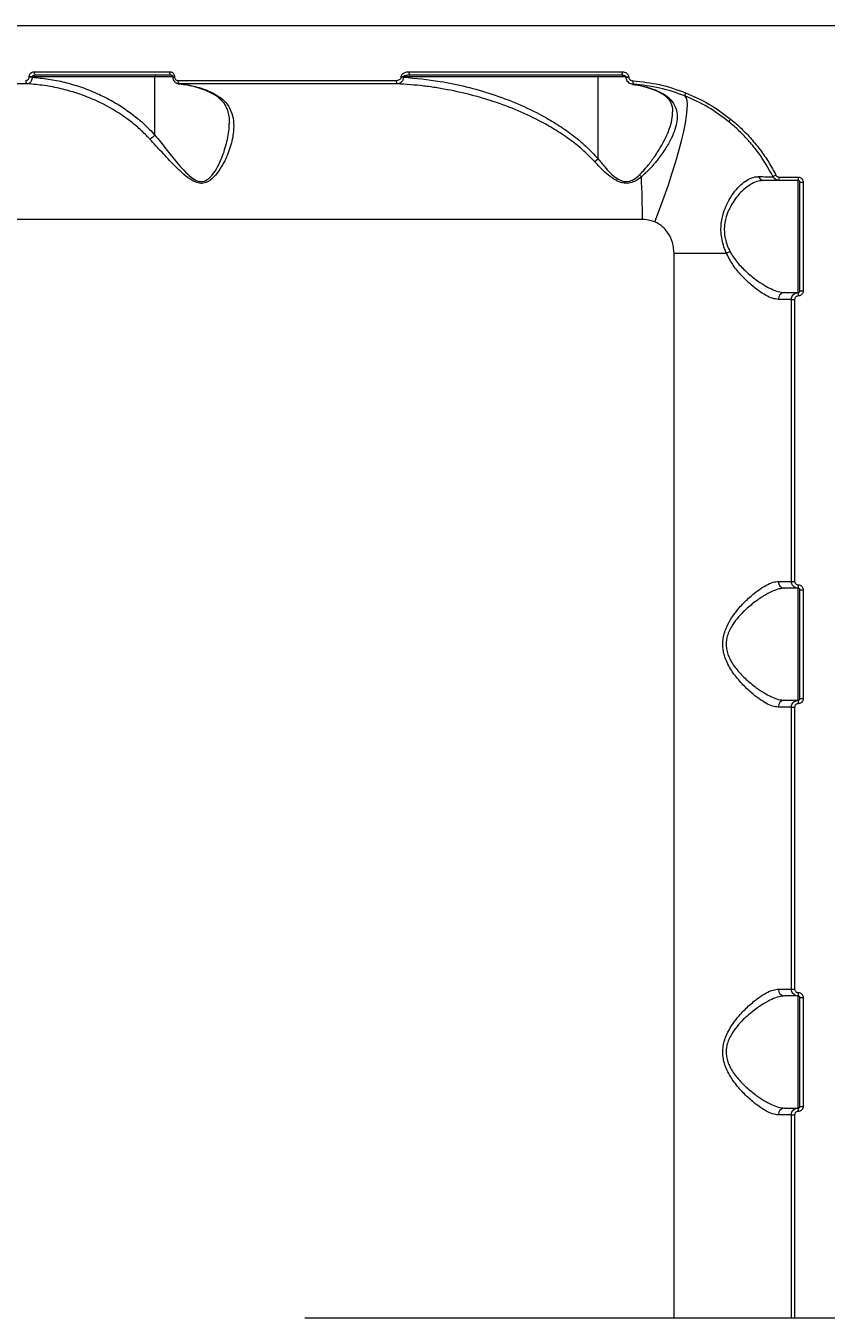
# Model space of a CAD drawing. Header units: millimetres. Extents: x -8422 to 28150, y -6982 to 5510.
# Drawn here: x 17107.1 to 17342.7, y -722.9 to -342.5 of the extents above; entities that cross this region are included whole.
import ezdxf

# ---------------------------------------------------------------- set-up
doc = ezdxf.new("R2010")
doc.units = ezdxf.units.MM
for name, color, linetype in [('DIKOM_ОБЪЕКТ', 7, 'Continuous'), ('DIKOM_РАЗМЕР_ЗОНА', 7, 'Continuous'), ('DIKOM_РАЗМЕР_ОБЪЕКТА', 7, 'Continuous')]:
    doc.layers.add(name, color=color, linetype=linetype)
doc.styles.add('style1', font='arial.ttf', dxfattribs={"width": 0.8})
doc.dimstyles.new('1-50', dxfattribs={"dimtxt": 300, "dimasz": 200, "dimexe": 100, "dimexo": 0, "dimgap": 100, "dimtad": 1, "dimdec": 0, "dimtxsty": 'style1', "dimcen": 0, "dimclrd": 7, "dimclre": 7, "dimadec": 1, "dimazin": 2, "dimtfac": 1, "dimtdec": 0, "dimtmove": 1, "dimatfit": 3, "dimfxl": 0, "dimlwd": 25, "dimlwe": 18, "dimarcsym": 0})

# ---------------------------------------------------------------- blocks, each defined once
blk = doc.blocks.new('*D15')
at = {"layer": 'Defpoints', "color": 0, "transparency": 16777216}
for p in [(19380.28, 3651.45), (27070.13, 3651.45), (15204.41, -3115.19)]:
    blk.add_point(p, dxfattribs=at)
at = {"layer": 'DIKOM_РАЗМЕР_ОБЪЕКТА', "color": 7, "lineweight": 18, "transparency": 16777216}
for p, q in [((19380.28, 3651.45), (27170.13, 3651.45)), ((15204.41, -3115.19), (27170.13, -3115.19))]:
    blk.add_line(p, q, dxfattribs=at)
at = {"layer": 'DIKOM_РАЗМЕР_ОБЪЕКТА', "color": 7, "lineweight": 25, "transparency": 16777216}
blk.add_line((27070.13, -2915.19), (27070.13, 3451.45), dxfattribs=at)
at = {"layer": 'DIKOM_РАЗМЕР_ОБЪЕКТА', "color": 7, "transparency": 16777216}
for points in [[(27036.8, 3451.45), (27103.47, 3451.45), (27070.13, 3651.45)], [(27036.8, -2915.19), (27103.47, -2915.19), (27070.13, -3115.19)]]:
    blk.add_solid(points, dxfattribs=at)
at = {"layer": 'DIKOM_РАЗМЕР_ОБЪЕКТА', "color": 0, "transparency": 16777216, "insert": (26816.96, -135.25), "char_height": 300, "attachment_point": 5, "rotation": 90, "style": 'style1'}
blk.add_mtext('6750', dxfattribs=at)
blk = doc.blocks.new('*D16')
at = {"layer": 'Defpoints', "color": 0, "transparency": 16777216}
for p in [(12490, 1387.95), (23986.61, 1004.03), (12490, -5796.5)]:
    blk.add_point(p, dxfattribs=at)
at = {"layer": 'DIKOM_РАЗМЕР_ОБЪЕКТА', "color": 7, "lineweight": 18, "transparency": 16777216}
for p, q in [((12490, 1387.95), (12490, -5896.5)), ((23986.61, 1004.03), (23986.61, -5896.5))]:
    blk.add_line(p, q, dxfattribs=at)
at = {"layer": 'DIKOM_РАЗМЕР_ОБЪЕКТА', "color": 7, "lineweight": 25, "transparency": 16777216}
blk.add_line((23786.61, -5796.5), (12690, -5796.5), dxfattribs=at)
at = {"layer": 'DIKOM_РАЗМЕР_ОБЪЕКТА', "color": 7, "transparency": 16777216}
for points in [[(12690, -5763.17), (12690, -5829.83), (12490, -5796.5)], [(23786.61, -5763.17), (23786.61, -5829.83), (23986.61, -5796.5)]]:
    blk.add_solid(points, dxfattribs=at)
at = {"layer": 'DIKOM_РАЗМЕР_ОБЪЕКТА', "color": 0, "transparency": 16777216, "insert": (18238.3, -5543.33), "char_height": 300, "attachment_point": 5, "style": 'style1'}
blk.add_mtext('11500', dxfattribs=at)
blk = doc.blocks.new('*D14')
at = {"layer": 'Defpoints', "color": 0, "transparency": 16777216}
for p in [(20684.73, 5148.63), (28049.7, 5148.63), (14575.76, -5055.5)]:
    blk.add_point(p, dxfattribs=at)
at = {"layer": 'DIKOM_РАЗМЕР_ЗОНА', "color": 7, "lineweight": 18, "transparency": 16777216}
for p, q in [((20684.73, 5148.63), (28149.7, 5148.63)), ((14575.76, -5055.5), (28149.7, -5055.5))]:
    blk.add_line(p, q, dxfattribs=at)
at = {"layer": 'DIKOM_РАЗМЕР_ЗОНА', "color": 7, "lineweight": 25, "transparency": 16777216}
blk.add_line((28049.7, -4855.5), (28049.7, 4948.63), dxfattribs=at)
at = {"layer": 'DIKOM_РАЗМЕР_ЗОНА', "color": 7, "transparency": 16777216}
for points in [[(28016.36, 4948.63), (28083.03, 4948.63), (28049.7, 5148.63)], [(28016.36, -4855.5), (28083.03, -4855.5), (28049.7, -5055.5)]]:
    blk.add_solid(points, dxfattribs=at)
at = {"layer": 'DIKOM_РАЗМЕР_ЗОНА', "color": 0, "transparency": 16777216, "insert": (27796.52, -63.59), "char_height": 300, "attachment_point": 5, "rotation": 90, "style": 'style1'}
blk.add_mtext('10200', dxfattribs=at)
blk = doc.blocks.new('*D13')
at = {"layer": 'Defpoints', "color": 0, "transparency": 16777216}
for p in [(10490, 1785.06), (25983.09, 460.53), (10490, -6882.5)]:
    blk.add_point(p, dxfattribs=at)
at = {"layer": 'DIKOM_РАЗМЕР_ЗОНА', "color": 7, "lineweight": 18, "transparency": 16777216}
for p, q in [((10490, 1785.06), (10490, -6982.5)), ((25983.09, 460.53), (25983.09, -6982.5))]:
    blk.add_line(p, q, dxfattribs=at)
at = {"layer": 'DIKOM_РАЗМЕР_ЗОНА', "color": 7, "lineweight": 25, "transparency": 16777216}
blk.add_line((25783.09, -6882.5), (10690, -6882.5), dxfattribs=at)
at = {"layer": 'DIKOM_РАЗМЕР_ЗОНА', "color": 7, "transparency": 16777216}
for points in [[(10690, -6849.17), (10690, -6915.83), (10490, -6882.5)], [(25783.09, -6849.17), (25783.09, -6915.83), (25983.09, -6882.5)]]:
    blk.add_solid(points, dxfattribs=at)
at = {"layer": 'DIKOM_РАЗМЕР_ЗОНА', "color": 0, "transparency": 16777216, "insert": (18236.55, -6629.33), "char_height": 300, "attachment_point": 5, "style": 'style1'}
blk.add_mtext('15500', dxfattribs=at)

msp = doc.modelspace()

# ---------------------------------------------------------------- linework, layer by layer
at = {"layer": 'DIKOM_ОБЪЕКТ', "color": 7, "linetype": 'Continuous', "lineweight": 15}
for p, q in [((17349.42, -342.55), (16930.42, -342.55)), ((17109.54, -356.05), (17149.4, -356.05)), ((17149.88, -357.05), (17110.11, -357.05)), ((17219.91, -356.05), (17282.58, -356.05)), ((17282.74, -357.05), (17220.22, -357.05)), ((17107.59, -359.6), (17041.76, -359.6)), ((17108.02, -357.65), (17108.02, -357.55)), ((17108.92, -357.55), (17108.02, -357.55)), ((17108.92, -357.65), (17108.02, -357.65)), ((17108.92, -357.55), (17108.92, -357.65)), ((17145.07, -357.55), (17108.92, -357.55)), ((17145.07, -374.71), (17145.07, -357.55)), ((17150.28, -357.55), (17145.07, -357.55)), ((17150.29, -357.55), (17150.29, -357.58)), ((17150.29, -357.55), (17150.82, -357.55)), ((17150.29, -357.58), (17150.82, -357.58)), ((17150.82, -357.55), (17150.82, -357.58)), ((17151.79, -358.61), (17216.11, -358.61)), ((17216.41, -359.6), (17152.23, -359.6)), ((17217.57, -357.67), (17217.57, -357.55)), ((17218.22, -357.55), (17217.57, -357.55)), ((17218.22, -357.67), (17217.57, -357.67)), ((17218.22, -357.55), (17218.22, -357.67)), ((17275.51, -357.55), (17218.22, -357.55)), ((17275.51, -381.66), (17275.51, -357.55)), ((17283.69, -357.55), (17275.51, -357.55)), ((17283.68, -357.55), (17283.68, -357.64)), ((17283.68, -357.55), (17284.52, -357.55)), ((17283.68, -357.64), (17284.52, -357.64)), ((17284.52, -357.55), (17284.52, -357.64)), ((17285.73, -359.79), (17286.38, -359.88)), ((17292.27, -361.44), (17292.24, -361.43)), ((17328.76, -387.05), (17334.38, -387.05)), ((17334.42, -388.05), (17328.81, -388.05)), ((17334.42, -421.05), (17334.42, -388.05)), ((17334.92, -388.55), (17335.89, -388.55)), ((17334.92, -420.55), (17334.92, -388.55)), ((17335.89, -388.55), (17335.89, -420.55)), ((17288.58, -399.5), (16968.42, -399.5)), ((17313.33, -409.55), (17297.92, -409.55)), ((17297.92, -722.87), (17297.92, -409.55)), ((17330.37, -421.05), (17334.42, -421.05)), ((17334.92, -420.55), (17335.89, -420.55)), ((17332.42, -423.05), (17328.57, -423.05)), ((17332.42, -423.05), (17333.38, -423.05)), ((17332.42, -506.05), (17332.42, -423.05)), ((17333.38, -423.05), (17333.38, -506.05)), ((17328.57, -506.05), (17332.42, -506.05)), ((17334.42, -508.05), (17330.37, -508.05)), ((17332.42, -506.05), (17333.38, -506.05)), ((17334.42, -541.05), (17334.42, -508.05)), ((17334.92, -508.55), (17335.89, -508.55)), ((17334.92, -540.55), (17334.92, -508.55)), ((17335.89, -508.55), (17335.89, -540.55)), ((17332.42, -543.05), (17328.57, -543.05)), ((17330.37, -541.05), (17334.42, -541.05)), ((17332.42, -543.05), (17333.38, -543.05)), ((17332.42, -626.05), (17332.42, -543.05)), ((17333.38, -543.05), (17333.38, -626.05)), ((17334.92, -540.55), (17335.89, -540.55)), ((17328.57, -626.05), (17332.42, -626.05)), ((17332.42, -626.05), (17333.38, -626.05)), ((17334.42, -628.05), (17330.37, -628.05)), ((17334.42, -661.05), (17334.42, -628.05)), ((17334.92, -628.55), (17335.89, -628.55)), ((17334.92, -660.55), (17334.92, -628.55)), ((17335.89, -628.55), (17335.89, -660.55)), ((17330.37, -661.05), (17334.42, -661.05)), ((17334.92, -660.55), (17335.89, -660.55)), ((17332.42, -663.05), (17328.57, -663.05)), ((17332.42, -663.05), (17333.38, -663.05)), ((17332.42, -722.87), (17332.42, -663.05)), ((17333.38, -663.05), (17333.38, -722.87)), ((17350.13, -722.87), (17189.2, -722.87))]:
    msp.add_line(p, q, dxfattribs=at)
at = {"layer": 'DIKOM_ОБЪЕКТ', "color": 7, "linetype": 'Continuous', "lineweight": 15, "flags": 128}
for points in [[(17110.11, -357.05), (17110, -357.03), (17109.89, -356.97), (17109.79, -356.88), (17109.71, -356.75), (17109.63, -356.6), (17109.58, -356.43), (17109.55, -356.24), (17109.54, -356.05)], [(17145.23, -357.05), (17145.2, -357.06), (17145.17, -357.08), (17145.14, -357.13), (17145.12, -357.19), (17145.1, -357.27), (17145.08, -357.36), (17145.07, -357.45), (17145.07, -357.55)], [(17149.88, -357.05), (17149.79, -357.03), (17149.7, -356.97), (17149.61, -356.88), (17149.54, -356.75), (17149.48, -356.6), (17149.44, -356.43), (17149.41, -356.24), (17149.4, -356.05)], [(17220.22, -357.05), (17220.16, -357.03), (17220.1, -356.97), (17220.05, -356.88), (17220, -356.75), (17219.96, -356.6), (17219.93, -356.43), (17219.92, -356.24), (17219.91, -356.05)], [(17275.67, -357.05), (17275.64, -357.06), (17275.61, -357.08), (17275.58, -357.13), (17275.55, -357.19), (17275.53, -357.27), (17275.52, -357.36), (17275.51, -357.45), (17275.51, -357.55)], [(17292.22, -400.26), (17293.62, -396.56), (17294.96, -392.91), (17296.2, -389.32), (17297.35, -385.84), (17298.38, -382.51), (17299.3, -379.35), (17300.08, -376.4), (17300.73, -373.68), (17301.23, -371.22), (17301.58, -369.06), (17301.78, -367.2), (17301.83, -365.66), (17301.72, -364.47), (17301.45, -363.63), (17301.04, -363.15)], [(17292.6, -361.5), (17292.35, -361.47), (17292.27, -361.44)]]:
    msp.add_lwpolyline(points, dxfattribs=at)
at = {"layer": 'DIKOM_ОБЪЕКТ', "color": 7, "linetype": 'Continuous', "lineweight": 15}
for centre, radius, start, end in [((17284.24, -356.29), 1.69, 171.6804, 206.6568), ((17107.97, -358.76), 0.928, 170.7074, 245.9072), ((17152.75, -358.78), 0.971, 169.6133, 237.8278), ((17217.26, -358.81), 1.16, 169.9813, 223.1179), ((17287.75, -359.07), 1.97, 169.7873, 199.1434), ((17303.41, -363.31), 2.38, 152.9018, 176.2331), ((17317.13, -372.4), 3.55, 137.1882, 152.5469), ((17269.53, -375.53), 8.56, 305.3962, 314.2809), ((17292.71, -382.82), 6.12, 215.6786, 223.2464), ((17052.31, -399.38), 236.27, 359.9705, 2.9978), ((17324.38, -386.29), 1.76, 201.1362, 268.1673), ((17332.02, -395.21), 9.65, 115.5011, 121.1577), ((17333.66, -387.29), 4.91, 177.1028, 188.8203), ((17340.97, -387.29), 6.59, 177.841, 186.5553), ((17317.28, -415.91), 7.49, 112.8415, 121.8565), ((17330.47, -422.96), 1.91, 93.0445, 182.7524), ((17340.96, -421.8), 6.58, 173.4428, 182.1604), ((17330.47, -506.14), 1.91, 177.2478, 266.9519), ((17340.97, -507.29), 6.59, 177.841, 186.5553), ((17330.47, -542.95), 1.91, 93.043, 182.7539), ((17340.96, -541.8), 6.58, 173.4428, 182.1604), ((17330.47, -626.14), 1.91, 177.2478, 266.9519), ((17340.97, -627.29), 6.59, 177.841, 186.5553), ((17330.47, -662.95), 1.91, 93.043, 182.7539), ((17340.96, -661.8), 6.58, 173.4428, 182.1604)]:
    msp.add_arc(centre, radius, start, end, dxfattribs=at)
for points, knots in [([(17108.02, -357.55), (17108.02, -357.48), (17108.03, -357.23), (17108.16, -356.84), (17108.48, -356.43), (17108.95, -356.11), (17109.33, -356.07), (17109.54, -356.05)], [0, 0, 0, 0, 0.079618, 0.27572, 0.470754, 0.710512, 1, 1, 1, 1]), ([(17110.11, -357.05), (17109.95, -357.05), (17109.66, -357.07), (17109.3, -357.17), (17109.08, -357.28), (17108.97, -357.39), (17108.92, -357.47), (17108.92, -357.52), (17108.92, -357.55)], [0, 0, 0, 0, 0.350886, 0.618195, 0.8029, 0.879341, 0.949239, 1, 1, 1, 1]), ([(17149.4, -356.05), (17149.54, -356.06), (17149.82, -356.08), (17150.23, -356.3), (17150.55, -356.64), (17150.77, -357.07), (17150.8, -357.39), (17150.82, -357.55)], [0, 0, 0, 0, 0.189039, 0.404499, 0.606851, 0.803374, 1, 1, 1, 1]), ([(17149.91, -357.06), (17149.96, -357.07), (17150.04, -357.07), (17150.17, -357.18), (17150.25, -357.31), (17150.29, -357.44), (17150.3, -357.56), (17150.29, -357.63), (17150.28, -357.66)], [0, 0, 0, 0, 0.305253, 0.53921, 0.695706, 0.815737, 0.921609, 1, 1, 1, 1]), ([(17217.57, -357.55), (17217.58, -357.45), (17217.6, -357.23), (17217.79, -356.88), (17218.14, -356.53), (17218.82, -356.17), (17219.45, -356.05), (17219.86, -356.05), (17219.91, -356.05)], [0, 0, 0, 0, 0.093381, 0.208712, 0.372059, 0.579315, 0.953636, 1, 1, 1, 1]), ([(17220.22, -357.05), (17219.87, -357.06), (17219.35, -357.07), (17218.74, -357.2), (17218.43, -357.31), (17218.28, -357.41), (17218.22, -357.49), (17218.22, -357.53), (17218.22, -357.55)], [0, 0, 0, 0, 0.495822, 0.719778, 0.870296, 0.951026, 0.975931, 1, 1, 1, 1]), ([(17282.57, -357.06), (17282.66, -357.05), (17282.93, -357.04), (17283.3, -357.13), (17283.56, -357.32), (17283.66, -357.45), (17283.68, -357.53), (17283.68, -357.57), (17283.67, -357.6), (17283.66, -357.61)], [0, 0, 0, 0, 0.199526, 0.595032, 0.8023, 0.904599, 0.944445, 0.974912, 1, 1, 1, 1]), ([(17282.58, -356.05), (17282.83, -356.07), (17283.3, -356.11), (17283.9, -356.41), (17284.29, -356.79), (17284.49, -357.18), (17284.51, -357.44), (17284.52, -357.55)], [0, 0, 0, 0, 0.279171, 0.529411, 0.721604, 0.87941, 1, 1, 1, 1]), ([(17107.05, -358.61), (17107.19, -358.59), (17107.44, -358.56), (17107.73, -358.36), (17107.92, -358.1), (17108.01, -357.85), (17108.01, -357.7), (17108.02, -357.65)], [0, 0, 0, 0, 0.302562, 0.5347, 0.725518, 0.917096, 1, 1, 1, 1]), ([(17108.92, -357.65), (17108.91, -357.74), (17108.89, -358.05), (17108.77, -358.54), (17108.5, -359.07), (17108.13, -359.45), (17107.8, -359.59), (17107.62, -359.6), (17107.59, -359.6)], [0, 0, 0, 0, 0.089174, 0.29367, 0.489623, 0.716366, 0.954618, 1, 1, 1, 1]), ([(17143.57, -375.89), (17143.34, -375.65), (17142.2, -374.42), (17140.01, -372.36), (17135.78, -368.99), (17131.26, -366.24), (17126.23, -363.88), (17122.07, -362.31), (17117.36, -360.99), (17112.53, -360.03), (17109.23, -359.75), (17107.59, -359.6)], [0, 0, 0, 0, 0.024292, 0.122247, 0.220215, 0.421514, 0.511886, 0.632236, 0.75259, 0.876299, 1, 1, 1, 1]), ([(17108.92, -357.65), (17110.51, -357.81), (17113.69, -358.12), (17118.44, -359.09), (17123.15, -360.46), (17127.39, -362.1), (17131.31, -363.99), (17134.9, -366.06), (17138.51, -368.57), (17141.95, -371.42), (17144.03, -373.61), (17145.07, -374.71)], [0, 0, 0, 0, 0.118325, 0.236655, 0.358145, 0.479628, 0.57126, 0.676831, 0.782388, 0.891208, 1, 1, 1, 1]), ([(17150.31, -357.58), (17150.3, -357.62), (17150.28, -357.91), (17150.44, -358.44), (17150.86, -359.07), (17151.49, -359.48), (17152, -359.65), (17152.26, -359.6), (17152.26, -359.6)], [0, 0, 0, 0, 0.041939, 0.271789, 0.507266, 0.748523, 0.994414, 1, 1, 1, 1]), ([(17150.82, -357.58), (17150.83, -357.69), (17150.85, -357.91), (17151, -358.2), (17151.22, -358.43), (17151.5, -358.58), (17151.7, -358.6), (17151.79, -358.61)], [0, 0, 0, 0, 0.195124, 0.390111, 0.593208, 0.811102, 1, 1, 1, 1]), ([(17152.11, -359.61), (17152.19, -359.62), (17153.23, -359.66), (17155.21, -360.03), (17158.02, -360.77), (17160.18, -361.55), (17161.38, -362.17), (17161.68, -362.33)], [0, 0, 0, 0, 0.025569, 0.317708, 0.609853, 0.901185, 1, 1, 1, 1]), ([(17152.23, -359.6), (17153.81, -359.82), (17156.93, -360.25), (17160.24, -361.44), (17161.95, -362.24), (17162.22, -362.36)], [0, 0, 0, 0, 0.466535, 0.91501, 1, 1, 1, 1]), ([(17216.11, -358.61), (17216.38, -358.58), (17216.77, -358.55), (17217.22, -358.31), (17217.44, -358.09), (17217.55, -357.87), (17217.56, -357.73), (17217.57, -357.67)], [0, 0, 0, 0, 0.429922, 0.625799, 0.78812, 0.905275, 1, 1, 1, 1]), ([(17218.22, -357.67), (17218.21, -357.79), (17218.19, -358.07), (17218.04, -358.5), (17217.77, -358.94), (17217.32, -359.36), (17216.84, -359.57), (17216.51, -359.6), (17216.41, -359.6)], [0, 0, 0, 0, 0.113724, 0.249331, 0.422726, 0.613496, 0.884811, 1, 1, 1, 1]), ([(17274.49, -382.51), (17273.31, -381.31), (17270.96, -378.9), (17266.95, -375.79), (17262.71, -372.96), (17257.43, -370), (17251.12, -367.08), (17243.69, -364.39), (17236.04, -362.27), (17229.49, -360.98), (17222.94, -360.04), (17219.01, -359.78), (17216.41, -359.6)], [0, 0, 0, 0, 0.077601, 0.155262, 0.23547, 0.315694, 0.438516, 0.561375, 0.687283, 0.813201, 0.876764, 1, 1, 1, 1]), ([(17218.22, -357.67), (17221.82, -357.99), (17228.03, -358.55), (17236.72, -360.38), (17244.37, -362.56), (17251.91, -365.38), (17258.32, -368.47), (17263.59, -371.56), (17267.82, -374.49), (17271.88, -377.78), (17274.3, -380.37), (17275.51, -381.66)], [0, 0, 0, 0, 0.172162, 0.296944, 0.421719, 0.549575, 0.677393, 0.756949, 0.836485, 0.918273, 1, 1, 1, 1]), ([(17283.7, -357.64), (17283.7, -357.81), (17283.72, -358.2), (17284, -358.74), (17284.47, -359.23), (17285.12, -359.58), (17285.66, -359.72), (17285.95, -359.72), (17285.97, -359.72)], [0, 0, 0, 0, 0.151135, 0.333497, 0.523244, 0.739653, 0.984749, 1, 1, 1, 1]), ([(17284.52, -357.64), (17284.52, -357.7), (17284.54, -357.87), (17284.66, -358.13), (17284.92, -358.42), (17285.32, -358.65), (17285.65, -358.69), (17285.82, -358.72)], [0, 0, 0, 0, 0.101087, 0.261394, 0.460633, 0.726508, 1, 1, 1, 1]), ([(17285.82, -358.72), (17288.43, -359), (17293.71, -359.55), (17298.75, -361.33), (17301.29, -362.23)], [0, 0, 0, 0, 0.493865, 1, 1, 1, 1]), ([(17301.04, -363.15), (17298.61, -362.29), (17293.68, -360.55), (17288.51, -359.99), (17285.89, -359.71)], [0, 0, 0, 0, 0.493822, 1, 1, 1, 1]), ([(17285.89, -359.71), (17287.02, -359.9), (17289.29, -360.27), (17291.49, -361.09), (17292.6, -361.5)], [0, 0, 0, 0, 0.497401, 1, 1, 1, 1]), ([(17286.38, -359.88), (17286.67, -359.91), (17287.88, -360.06), (17289.86, -360.58), (17291.51, -361.22), (17292.25, -361.51)], [0, 0, 0, 0, 0.143846, 0.612571, 1, 1, 1, 1]), ([(17162.22, -362.36), (17163.29, -362.98), (17165.01, -363.98), (17166.57, -365.85), (17167.65, -367.87), (17168.28, -370.46), (17168.27, -373.99), (17167.38, -378.16), (17165.76, -382.16), (17163.84, -385.38), (17162.18, -387.4), (17160.46, -388.59), (17158.92, -389), (17157.19, -388.74), (17155.17, -387.63), (17152.98, -385.81), (17150.24, -383.12), (17147.1, -379.74), (17144.75, -377.18), (17143.57, -375.89)], [0, 0, 0, 0, 0.074258, 0.120506, 0.167816, 0.23758, 0.309445, 0.40567, 0.504707, 0.560249, 0.616856, 0.648478, 0.675387, 0.702459, 0.738686, 0.78711, 0.836819, 0.917654, 1, 1, 1, 1]), ([(17161.67, -362.31), (17161.73, -362.33), (17162.3, -362.58), (17163.19, -363.17), (17164.33, -364.08), (17165.27, -365.15), (17166.01, -366.38), (17166.58, -367.87), (17166.92, -369.47), (17166.95, -370.63), (17166.96, -371.17)], [0, 0, 0, 0, 0.014884, 0.134957, 0.262619, 0.397769, 0.541984, 0.695535, 0.860377, 1, 1, 1, 1]), ([(17162.22, -362.36), (17162.2, -362.37), (17162.04, -362.39), (17161.84, -362.4), (17161.72, -362.31), (17161.7, -362.29)], [0, 0, 0, 0, 0.105219, 0.892943, 1, 1, 1, 1]), ([(17292.6, -361.5), (17293.28, -361.81), (17294.66, -362.44), (17296.28, -363.64), (17297.54, -365.02), (17298.4, -366.63), (17298.83, -368.48), (17298.79, -370.63), (17298.23, -373.04), (17297.07, -375.82), (17295.31, -378.87), (17293.13, -381.88), (17290.8, -384.67), (17289.11, -386.23), (17288.25, -387.02)], [0, 0, 0, 0, 0.066724, 0.135248, 0.204908, 0.276175, 0.35473, 0.435008, 0.525814, 0.618568, 0.724744, 0.833263, 0.916026, 1, 1, 1, 1]), ([(17292.24, -361.45), (17292.45, -361.54), (17293.19, -361.82), (17294.22, -362.41), (17295.33, -363.19), (17296.18, -364.05), (17296.85, -365.01), (17297.27, -366.11), (17297.48, -367.05), (17297.44, -367.7), (17297.43, -367.85)], [0, 0, 0, 0, 0.054583, 0.186533, 0.322604, 0.461288, 0.610459, 0.771852, 0.947216, 1, 1, 1, 1]), ([(17313.98, -370.76), (17311.99, -369.26), (17307.96, -366.23), (17303.36, -364.19), (17301.04, -363.15)], [0, 0, 0, 0, 0.494168, 1, 1, 1, 1]), ([(17301.29, -362.23), (17303.62, -363.25), (17308.32, -365.33), (17312.44, -368.42), (17314.53, -369.99)], [0, 0, 0, 0, 0.494171, 1, 1, 1, 1]), ([(17287.74, -386.4), (17288.54, -385.55), (17290.15, -383.84), (17292.3, -380.87), (17294.32, -377.66), (17295.93, -374.47), (17296.96, -371.54), (17297.45, -369.38), (17297.42, -368.2), (17297.41, -367.85)], [0, 0, 0, 0, 0.139468, 0.281219, 0.456932, 0.635968, 0.784905, 0.936588, 1, 1, 1, 1]), ([(17145.07, -374.71), (17146.12, -376.04), (17148.25, -378.72), (17151.05, -382.23), (17153.53, -385.08), (17155.46, -386.99), (17157.29, -388.19), (17158.87, -388.48), (17160.24, -388.03), (17161.76, -386.77), (17163.21, -384.67), (17164.86, -381.32), (17166.21, -377.14), (17166.95, -373.48), (17166.87, -371.56), (17166.86, -371.16)], [0, 0, 0, 0, 0.115203, 0.232268, 0.299935, 0.368723, 0.416819, 0.451628, 0.486412, 0.528628, 0.605743, 0.685051, 0.822523, 0.963259, 1, 1, 1, 1]), ([(17327.03, -386.95), (17325.66, -384.54), (17323.6, -380.89), (17320.06, -376.55), (17317.16, -373.48), (17315.03, -371.66), (17313.98, -370.76)], [0, 0, 0, 0, 0.395169, 0.598667, 0.802165, 1, 1, 1, 1]), ([(17314.53, -369.99), (17315.6, -370.9), (17317.74, -372.73), (17320.66, -375.8), (17323.35, -379.11), (17325.8, -382.67), (17327.17, -385.22), (17327.86, -386.5)], [0, 0, 0, 0, 0.197832, 0.395499, 0.593165, 0.796586, 1, 1, 1, 1]), ([(17145.07, -374.71), (17144.91, -374.86), (17144.58, -375.17), (17144.1, -375.55), (17143.77, -375.77), (17143.61, -375.86), (17143.57, -375.89)], [0, 0, 0, 0, 0.325254, 0.650531, 0.892506, 1, 1, 1, 1]), ([(17145.07, -374.71), (17145.07, -374.71), (17145.07, -374.71), (17145.07, -374.71), (17145.07, -374.71), (17145.07, -374.71)], [0, 0, 0, 0, 0.306647, 0.705878, 1, 1, 1, 1]), ([(17288.25, -387.02), (17287.61, -387.49), (17286.5, -388.32), (17284.55, -388.97), (17282.58, -388.87), (17280.54, -387.98), (17278.56, -386.56), (17276.51, -384.67), (17275.21, -383.28), (17274.49, -382.51)], [0, 0, 0, 0, 0.149115, 0.259615, 0.371644, 0.498753, 0.652528, 0.806978, 1, 1, 1, 1]), ([(17275.51, -381.66), (17276.15, -382.47), (17277.3, -383.91), (17279.11, -385.89), (17280.86, -387.38), (17282.58, -388.28), (17283.79, -388.41), (17284.87, -388.28), (17286.22, -387.74), (17287.18, -386.89), (17287.74, -386.4)], [0, 0, 0, 0, 0.201042, 0.358393, 0.51494, 0.638495, 0.721778, 0.744962, 0.851273, 1, 1, 1, 1]), ([(17313.33, -409.55), (17313.06, -408.9), (17312.51, -407.6), (17311.96, -405.51), (17311.66, -403.34), (17311.69, -400.59), (17312.3, -397.74), (17313.37, -395.03), (17314.65, -392.71), (17316.22, -390.59), (17318, -388.83), (17319.83, -387.6), (17321.41, -387), (17322.37, -386.94), (17322.73, -386.92)], [0, 0, 0, 0, 0.060369, 0.122047, 0.182585, 0.245205, 0.354865, 0.435815, 0.519104, 0.621343, 0.726599, 0.829722, 0.93558, 1, 1, 1, 1]), ([(17322.73, -386.92), (17323.6, -386.93), (17325.36, -386.94), (17326.6, -386.95), (17327, -386.95), (17327.02, -386.95), (17327.03, -386.95)], [0, 0, 0, 0, 0.3415, 0.692998, 0.918012, 1, 1, 1, 1]), ([(17328.81, -388.05), (17328.75, -388.05), (17328.47, -388.04), (17327.97, -387.9), (17327.39, -387.52), (17327.15, -387.14), (17327.03, -386.95)], [0, 0, 0, 0, 0.081912, 0.388103, 0.694, 1, 1, 1, 1]), ([(17327.86, -386.5), (17327.92, -386.59), (17328.05, -386.78), (17328.34, -386.97), (17328.59, -387.04), (17328.73, -387.05), (17328.76, -387.05)], [0, 0, 0, 0, 0.305722, 0.611682, 0.918085, 1, 1, 1, 1]), ([(17334.38, -387.05), (17334.5, -387.05), (17334.78, -387.07), (17335.2, -387.25), (17335.58, -387.59), (17335.84, -388.04), (17335.87, -388.38), (17335.89, -388.55)], [0, 0, 0, 0, 0.141913, 0.356723, 0.571311, 0.785734, 1, 1, 1, 1]), ([(17324.32, -388.05), (17323.94, -388.07), (17322.95, -388.12), (17321.29, -388.69), (17319.39, -389.82), (17317.51, -391.47), (17315.87, -393.42), (17314.5, -395.6), (17313.35, -398.09), (17312.7, -400.69), (17312.64, -403.14), (17312.81, -404.48), (17313.1, -405.84), (17313.52, -407.22), (17314.09, -408.4), (17314.37, -409.01)], [0, 0, 0, 0, 0.065391, 0.170368, 0.277943, 0.38181, 0.488411, 0.569563, 0.652797, 0.760419, 0.815163, 0.871887, 0.880046, 0.939202, 1, 1, 1, 1]), ([(17328.81, -388.05), (17328.72, -388.05), (17328.54, -388.05), (17327.08, -388.05), (17325.25, -388.05), (17324.32, -388.05)], [0, 0, 0, 0, 0.306973, 0.648468, 1, 1, 1, 1]), ([(17334.92, -388.55), (17334.92, -388.49), (17334.91, -388.38), (17334.82, -388.23), (17334.69, -388.12), (17334.55, -388.06), (17334.46, -388.05), (17334.42, -388.05)], [0, 0, 0, 0, 0.214037, 0.428226, 0.642952, 0.858087, 1, 1, 1, 1]), ([(17292.22, -400.26), (17291.24, -399.93), (17290.15, -399.57), (17288.91, -399.5), (17288.69, -399.5), (17288.58, -399.5)], [0, 0, 0, 0, 0.821785, 0.907871, 1, 1, 1, 1]), ([(17297.92, -409.55), (17297.82, -408.43), (17297.63, -406.23), (17296.12, -403.28), (17294.19, -401.27), (17292.74, -400.52), (17292.22, -400.26)], [0, 0, 0, 0, 0.288566, 0.57163, 0.847056, 1, 1, 1, 1]), ([(17328.57, -423.05), (17328.01, -422.98), (17326.9, -422.85), (17324.92, -421.93), (17322.8, -420.58), (17320.42, -418.7), (17317.85, -416.23), (17315.26, -413.21), (17313.96, -410.74), (17313.33, -409.55)], [0, 0, 0, 0, 0.131657, 0.263487, 0.395141, 0.526876, 0.688302, 0.849535, 1, 1, 1, 1]), ([(17314.37, -409.01), (17315.04, -410.07), (17316.42, -412.3), (17319.14, -414.97), (17321.81, -417.16), (17324.31, -418.84), (17326.52, -420.04), (17328.61, -420.87), (17329.78, -420.99), (17330.37, -421.05)], [0, 0, 0, 0, 0.146376, 0.3055, 0.468993, 0.600898, 0.735098, 0.865703, 1, 1, 1, 1]), ([(17332.42, -423.05), (17332.43, -422.9), (17332.46, -422.53), (17332.7, -421.97), (17333.15, -421.46), (17333.75, -421.11), (17334.2, -421.07), (17334.42, -421.05)], [0, 0, 0, 0, 0.140742, 0.355419, 0.570264, 0.785114, 1, 1, 1, 1]), ([(17334.38, -422.05), (17334.27, -422.06), (17334.05, -422.08), (17333.75, -422.25), (17333.52, -422.51), (17333.4, -422.79), (17333.39, -422.97), (17333.38, -423.05)], [0, 0, 0, 0, 0.215093, 0.43008, 0.644916, 0.859478, 1, 1, 1, 1]), ([(17335.89, -420.55), (17335.88, -420.66), (17335.86, -420.94), (17335.68, -421.36), (17335.34, -421.74), (17334.89, -422), (17334.55, -422.03), (17334.38, -422.05)], [0, 0, 0, 0, 0.140634, 0.355099, 0.569863, 0.784844, 1, 1, 1, 1]), ([(17334.42, -421.05), (17334.48, -421.04), (17334.59, -421.03), (17334.74, -420.94), (17334.85, -420.82), (17334.91, -420.68), (17334.92, -420.58), (17334.92, -420.55)], [0, 0, 0, 0, 0.215329, 0.430404, 0.64527, 0.85946, 1, 1, 1, 1]), ([(17328.57, -543.05), (17328.02, -542.99), (17326.91, -542.86), (17324.94, -541.94), (17322.81, -540.58), (17320.44, -538.71), (17317.86, -536.25), (17315.29, -533.17), (17313.25, -529.76), (17312.3, -526.64), (17312.17, -524.2), (17312.39, -522.33), (17312.91, -520.49), (17313.83, -518.38), (17315.21, -516.12), (17317.29, -513.48), (17319.86, -510.88), (17322.56, -508.67), (17324.99, -507.12), (17326.97, -506.21), (17328.07, -506.1), (17328.57, -506.05)], [0, 0, 0, 0, 0.054582, 0.11103, 0.165945, 0.222012, 0.289071, 0.357959, 0.422672, 0.477405, 0.50475, 0.5331, 0.562354, 0.592381, 0.63989, 0.688584, 0.759285, 0.832059, 0.89016, 0.949868, 1, 1, 1, 1]), ([(17330.37, -508.05), (17329.85, -508.09), (17328.71, -508.2), (17326.63, -509), (17324.12, -510.35), (17321.27, -512.32), (17318.6, -514.62), (17316.38, -516.99), (17314.93, -518.99), (17313.95, -520.89), (17313.29, -522.83), (17313.15, -524.56), (17313.34, -526.18), (17313.67, -527.46), (17314.61, -529.65), (17316.45, -532.25), (17319.13, -534.98), (17321.81, -537.16), (17324.31, -538.84), (17326.52, -540.04), (17328.61, -540.87), (17329.78, -540.99), (17330.37, -541.05)], [0, 0, 0, 0, 0.050714, 0.109915, 0.170724, 0.242653, 0.316473, 0.363749, 0.411987, 0.440047, 0.468858, 0.510099, 0.521086, 0.546818, 0.573407, 0.636933, 0.704612, 0.77415, 0.830253, 0.887331, 0.94288, 1, 1, 1, 1]), ([(17334.42, -508.05), (17334.27, -508.04), (17333.9, -508.01), (17333.34, -507.77), (17332.83, -507.32), (17332.49, -506.72), (17332.44, -506.27), (17332.42, -506.05)], [0, 0, 0, 0, 0.141738, 0.356416, 0.570925, 0.785474, 1, 1, 1, 1]), ([(17333.38, -506.05), (17333.39, -506.16), (17333.42, -506.38), (17333.59, -506.68), (17333.84, -506.91), (17334.12, -507.03), (17334.31, -507.04), (17334.38, -507.05)], [0, 0, 0, 0, 0.214258, 0.42858, 0.643171, 0.858079, 1, 1, 1, 1]), ([(17334.38, -507.05), (17334.5, -507.05), (17334.78, -507.07), (17335.2, -507.25), (17335.58, -507.59), (17335.84, -508.04), (17335.87, -508.38), (17335.89, -508.55)], [0, 0, 0, 0, 0.141913, 0.356723, 0.571311, 0.785734, 1, 1, 1, 1]), ([(17334.92, -508.55), (17334.92, -508.49), (17334.91, -508.38), (17334.82, -508.23), (17334.69, -508.12), (17334.55, -508.06), (17334.46, -508.05), (17334.42, -508.05)], [0, 0, 0, 0, 0.214029, 0.428208, 0.642926, 0.85811, 1, 1, 1, 1]), ([(17332.42, -543.05), (17332.43, -542.9), (17332.46, -542.53), (17332.7, -541.97), (17333.15, -541.46), (17333.75, -541.11), (17334.2, -541.07), (17334.42, -541.05)], [0, 0, 0, 0, 0.140742, 0.355419, 0.570264, 0.785114, 1, 1, 1, 1]), ([(17334.38, -542.05), (17334.27, -542.06), (17334.05, -542.08), (17333.75, -542.25), (17333.52, -542.51), (17333.4, -542.79), (17333.39, -542.97), (17333.38, -543.05)], [0, 0, 0, 0, 0.215093, 0.43008, 0.644916, 0.859478, 1, 1, 1, 1]), ([(17335.89, -540.55), (17335.88, -540.66), (17335.86, -540.94), (17335.68, -541.36), (17335.34, -541.74), (17334.89, -542), (17334.55, -542.03), (17334.38, -542.05)], [0, 0, 0, 0, 0.140634, 0.355099, 0.569863, 0.784844, 1, 1, 1, 1]), ([(17334.42, -541.05), (17334.48, -541.04), (17334.59, -541.03), (17334.74, -540.94), (17334.85, -540.82), (17334.91, -540.68), (17334.92, -540.58), (17334.92, -540.55)], [0, 0, 0, 0, 0.215338, 0.430494, 0.645256, 0.859454, 1, 1, 1, 1]), ([(17328.57, -663.05), (17328.02, -662.99), (17326.91, -662.86), (17324.94, -661.94), (17322.81, -660.58), (17320.44, -658.71), (17317.86, -656.25), (17315.29, -653.17), (17313.25, -649.76), (17312.3, -646.65), (17312.17, -644.2), (17312.39, -642.33), (17312.91, -640.49), (17313.83, -638.38), (17315.21, -636.12), (17317.29, -633.48), (17319.86, -630.88), (17322.56, -628.67), (17324.99, -627.12), (17326.97, -626.21), (17328.07, -626.1), (17328.57, -626.05)], [0, 0, 0, 0, 0.054582, 0.11103, 0.165945, 0.222012, 0.289071, 0.357959, 0.422672, 0.477405, 0.50475, 0.533099, 0.562354, 0.592383, 0.63989, 0.688584, 0.759285, 0.832059, 0.89016, 0.949868, 1, 1, 1, 1]), ([(17334.42, -628.05), (17334.27, -628.04), (17333.9, -628.01), (17333.34, -627.77), (17332.83, -627.32), (17332.49, -626.72), (17332.44, -626.27), (17332.42, -626.05)], [0, 0, 0, 0, 0.141738, 0.356416, 0.570925, 0.785474, 1, 1, 1, 1]), ([(17333.38, -626.05), (17333.39, -626.16), (17333.42, -626.38), (17333.59, -626.68), (17333.84, -626.91), (17334.12, -627.03), (17334.31, -627.04), (17334.38, -627.05)], [0, 0, 0, 0, 0.214258, 0.42858, 0.643171, 0.858079, 1, 1, 1, 1]), ([(17334.38, -627.05), (17334.5, -627.05), (17334.78, -627.07), (17335.2, -627.25), (17335.58, -627.59), (17335.84, -628.04), (17335.87, -628.38), (17335.89, -628.55)], [0, 0, 0, 0, 0.141913, 0.356723, 0.571311, 0.785734, 1, 1, 1, 1]), ([(17330.37, -628.05), (17329.85, -628.09), (17328.71, -628.2), (17326.63, -629), (17324.12, -630.35), (17321.27, -632.32), (17318.6, -634.62), (17316.38, -636.99), (17314.93, -638.99), (17313.95, -640.89), (17313.29, -642.83), (17313.15, -644.56), (17313.34, -646.18), (17313.67, -647.46), (17314.61, -649.65), (17316.45, -652.25), (17319.13, -654.98), (17321.81, -657.16), (17324.31, -658.84), (17326.52, -660.04), (17328.61, -660.87), (17329.78, -660.99), (17330.37, -661.05)], [0, 0, 0, 0, 0.050714, 0.109915, 0.170724, 0.242653, 0.316473, 0.363749, 0.411987, 0.440047, 0.468858, 0.510099, 0.521086, 0.546818, 0.573407, 0.636933, 0.704612, 0.77415, 0.830253, 0.887331, 0.94288, 1, 1, 1, 1]), ([(17334.92, -628.55), (17334.92, -628.49), (17334.91, -628.38), (17334.82, -628.23), (17334.69, -628.12), (17334.55, -628.06), (17334.46, -628.05), (17334.42, -628.05)], [0, 0, 0, 0, 0.214029, 0.428208, 0.642926, 0.85811, 1, 1, 1, 1]), ([(17332.42, -663.05), (17332.43, -662.9), (17332.46, -662.53), (17332.7, -661.97), (17333.15, -661.46), (17333.75, -661.11), (17334.2, -661.07), (17334.42, -661.05)], [0, 0, 0, 0, 0.14074, 0.355414, 0.570257, 0.785123, 1, 1, 1, 1]), ([(17335.89, -660.55), (17335.88, -660.66), (17335.86, -660.94), (17335.68, -661.36), (17335.34, -661.74), (17334.89, -662), (17334.55, -662.03), (17334.38, -662.05)], [0, 0, 0, 0, 0.140634, 0.355099, 0.569863, 0.784844, 1, 1, 1, 1]), ([(17334.42, -661.05), (17334.48, -661.04), (17334.59, -661.03), (17334.74, -660.94), (17334.85, -660.82), (17334.91, -660.68), (17334.92, -660.58), (17334.92, -660.55)], [0, 0, 0, 0, 0.21534, 0.430499, 0.645262, 0.859604, 1, 1, 1, 1]), ([(17334.38, -662.05), (17334.27, -662.06), (17334.05, -662.08), (17333.75, -662.25), (17333.52, -662.51), (17333.4, -662.79), (17333.39, -662.97), (17333.38, -663.05)], [0, 0, 0, 0, 0.215093, 0.43008, 0.644916, 0.859478, 1, 1, 1, 1])]:
    msp.add_open_spline(points, degree=3, knots=knots, dxfattribs=at)

# ---------------------------------------------------------------- dimensions: what is measured, and where the dimension line sits
at = {"layer": 'DIKOM_РАЗМЕР_ЗОНА'}
dim = msp.add_linear_dim(base=(28049.7, 5148.63), p1=(14575.76, -5055.5), p2=(20684.73, 5148.63), angle=270, text='10200', dimstyle='1-50', override={"dimscale": 1, "dimtix": 0, "dimtofl": 1, "dimtmove": 1, "dimatfit": 3}, dxfattribs=at)
dim.commit()
dim.dimension.update_dxf_attribs({"geometry": '*D14', "text_midpoint": (28049.7, -63.59), "dimtype": 160})
dim = msp.add_linear_dim(base=(10490, -6882.5), p1=(25983.09, 460.53), p2=(10490, 1785.06), angle=180, text='15500', dimstyle='1-50', dxfattribs=at)
dim.commit()
dim.dimension.update_dxf_attribs({"geometry": '*D13', "text_midpoint": (18236.55, -6882.5), "dimtype": 160})
at = {"layer": 'DIKOM_РАЗМЕР_ОБЪЕКТА'}
dim = msp.add_linear_dim(base=(27070.13, 3651.45), p1=(15204.41, -3115.19), p2=(19380.28, 3651.45), angle=270, text='6750', dimstyle='1-50', override={"dimscale": 1, "dimtix": 0, "dimtofl": 1, "dimtmove": 1, "dimatfit": 3}, dxfattribs=at)
dim.commit()
dim.dimension.update_dxf_attribs({"geometry": '*D15', "text_midpoint": (27070.13, -135.25), "dimtype": 160})
dim = msp.add_linear_dim(base=(12490, -5796.5), p1=(23986.61, 1004.03), p2=(12490, 1387.95), angle=180, text='11500', dimstyle='1-50', dxfattribs=at)
dim.commit()
dim.dimension.update_dxf_attribs({"geometry": '*D16', "text_midpoint": (18238.3, -5796.5), "dimtype": 160})

doc.saveas('drawing.dxf')
